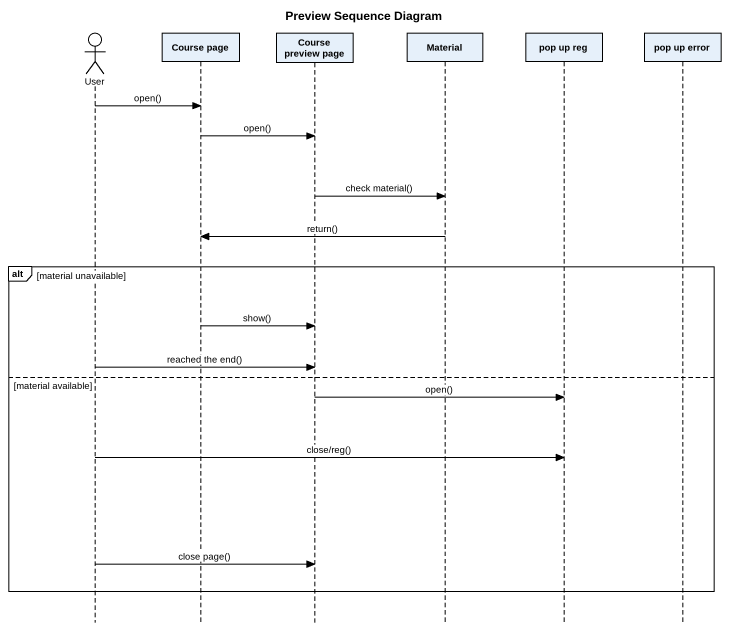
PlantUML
@startuml
title Preview Sequence Diagram
hide footbox
actor User
participant "Course page" as Course_page
participant "Course preview page" as Course_preview_page
participant Material
participant "pop up reg" as pop_up_reg
participant "pop up error" as pop_up_error

User -> Course_page : open()
Course_page -> Course_preview_page : open()
Course_preview_page -> Material : check material()
Material -> Course_page : return()
alt material unavailable
  Course_page -> Course_preview_page : show()
  User -> Course_preview_page : reached the end()
else material available
  Course_preview_page -> pop_up_reg : open()
  User -> pop_up_reg : close/reg()
  User -> Course_preview_page : close page()
end
@enduml
